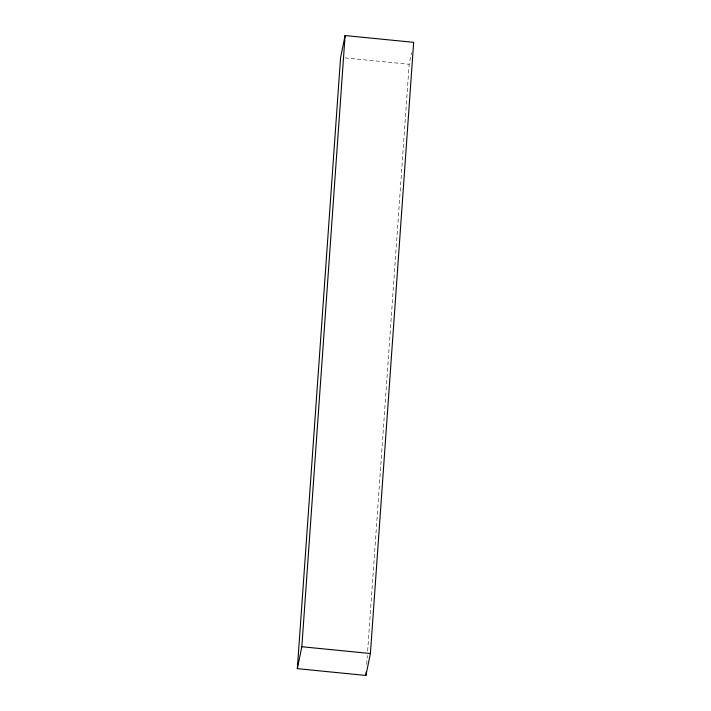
<?xml version="1.0" encoding="UTF-8"?>
<svg xmlns="http://www.w3.org/2000/svg" width="711" height="711" viewBox="0 0 711 711"><rect width="100%" height="100%" fill="white"/><g stroke="black" fill="none" stroke-linecap="round" stroke-linejoin="round"><path stroke-width="0.53" stroke-dasharray="3.56 2.67" d="M366.689 664.376L367.32 655.524M367.631 651.089L409.172 64.266L411.527 52.783M344.951 57.902L409.172 64.266"/><path stroke-width="1.07" d="M297.331 668.66L340.596 57.475L345.093 35.55L413.669 42.34L370.404 653.525L365.907 675.45L297.331 668.66L301.828 646.734L345.093 35.55M365.907 675.45L366.138 672.126M301.828 646.734L370.404 653.525"/></g></svg>
